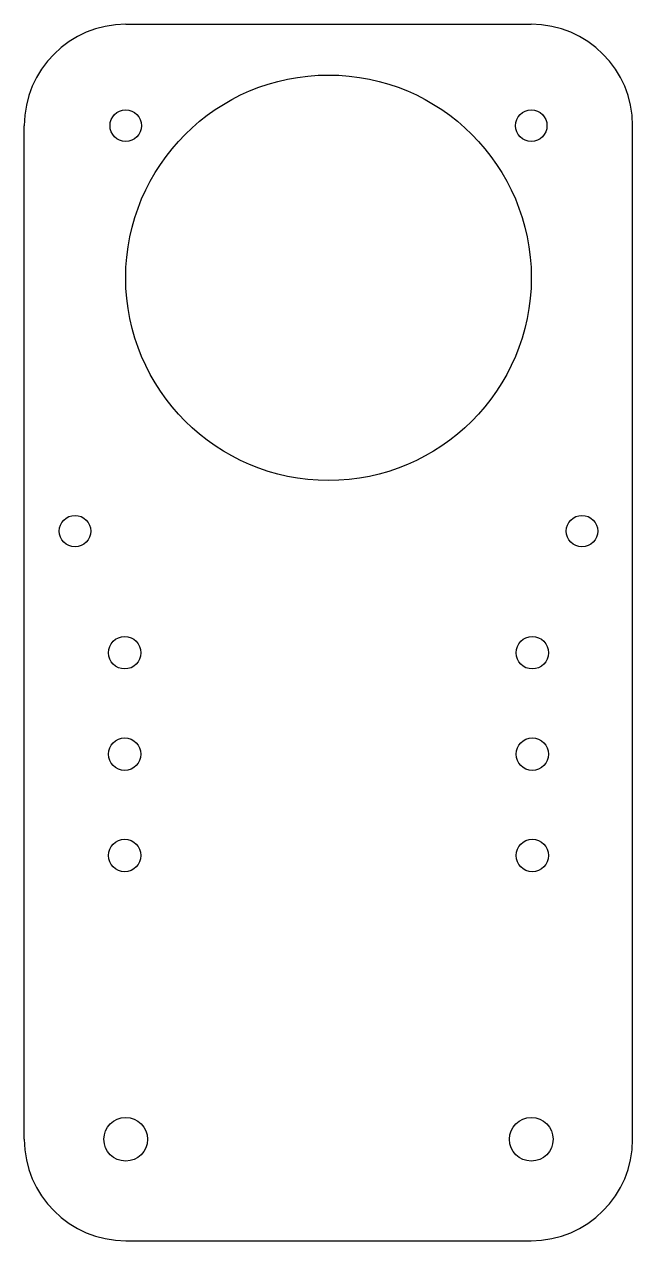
# Model space of a CAD drawing. Header units: millimetres. Extents: x -30 to 30, y -60 to 60.
import ezdxf

# ---------------------------------------------------------------- set-up
doc = ezdxf.new("R2010")
doc.units = ezdxf.units.MM

msp = doc.modelspace()

# ---------------------------------------------------------------- linework, layer by layer
at = {"color": 7, "linetype": 'Continuous', "lineweight": 25}
for p, q in [((-20, 60), (20, 60)), ((-30, -50), (-30, 50)), ((30, -50), (30, 50)), ((-20, -60), (20, -60))]:
    msp.add_line(p, q, dxfattribs=at)
for centre, radius in [((0, 35), 20), ((-20, 50), 1.55), ((20, 50), 1.55), ((-25, 10), 1.55), ((25, 10), 1.55), ((-20.1, -2), 1.6), ((20.1, -2), 1.6), ((-20.1, -12), 1.6), ((20.1, -12), 1.6), ((-20.1, -22), 1.6), ((20.1, -22), 1.6), ((-20, -50), 2.15), ((20, -50), 2.15)]:
    msp.add_circle(centre, radius, dxfattribs=at)
for centre, start, end in [((-20, 50), 90, 180), ((20, 50), 0, 90), ((-20, -50), 180, 270), ((20, -50), 270, 0)]:
    msp.add_arc(centre, 10, start, end, dxfattribs=at)

doc.saveas('drawing.dxf')
